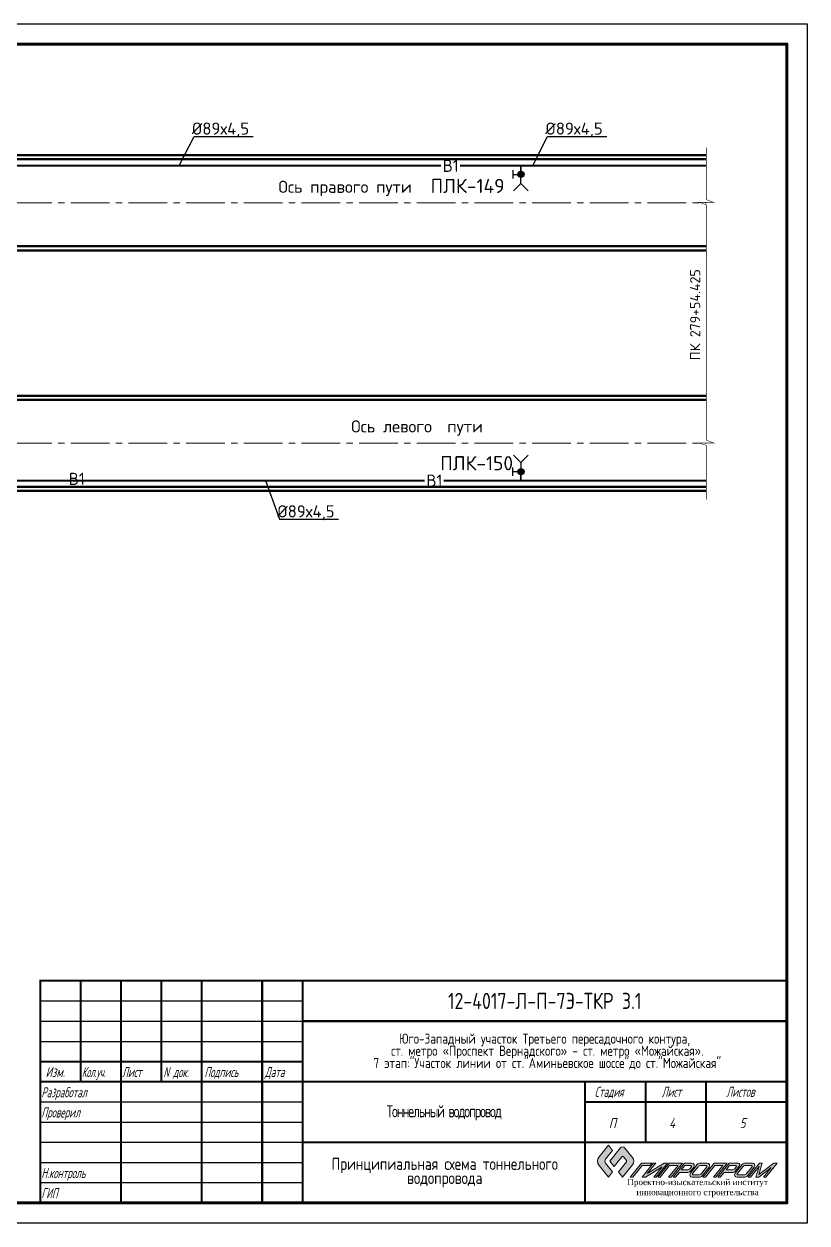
# Paper-space layout 'л2-л8' of a CAD drawing. Header units: millimetres. Extents: x 10032 to 18918, y -3051 to 627.
# Drawn here: x 11739.7 to 11933.8, y -2516.3 to -2219.3 of the extents above; entities that cross this region are included whole.
import ezdxf

# ---------------------------------------------------------------- set-up
doc = ezdxf.new("R2010")
doc.units = ezdxf.units.MM
doc.header["$LTSCALE"] = 0.5
doc.linetypes.add('CENTER2', pattern=[28.574999999999996, 19.05, -3.174999999999999, 3.174999999999999, -3.174999999999999])
for name, color, linetype, lineweight in [('!p_text', 7, 'Continuous', 0), ('1_PK500', 5, 'Continuous', 35), ('А_Дизайн', 16, 'Continuous', 20), ('А_Конструкции', 4, 'Continuous', 50), ('АР_Оси', 242, 'CENTER2', 18), ('Штриховка', 8, 'Continuous', 20)]:
    doc.layers.add(name, color=color, linetype=linetype, lineweight=lineweight)
for name, color, linetype in [('0 @ 1', 7, 'Continuous'), ('1_NADPIS', 7, 'Continuous'), ('3_Текст', 7, 'Continuous'), ('FORMAT', 7, 'Continuous'), ('ВК_надписи', 7, 'Continuous'), ('ВК_сети', 4, 'Continuous')]:
    doc.layers.add(name, color=color, linetype=linetype)
doc.styles.add('GOST 2.304', font='CS_Gost2304.shx')
doc.styles.add('ГОСТ 2.304', font='CS_Gost2304.shx')
doc.styles.add('Стандарт ММП', font='isocpeur.ttf')

# ---------------------------------------------------------------- blocks, each defined once
blk = doc.blocks.new('*U437')
at = {"layer": 'FORMAT', "color": 7, "lineweight": 25}
blk.add_lwpolyline([(0, 0), (0, 297), (1892, 297), (1892, 0), (0, 0)], dxfattribs=at)
at = {"layer": 'FORMAT', "color": 7, "lineweight": 60}
blk.add_lwpolyline([(20, 5), (20, 292.0000000000001), (1887, 292), (1887, 5), (20, 5)], dxfattribs=at)
blk = doc.blocks.new('Logo GIPROPROM')
at = {"lineweight": 0, "true_color": 0x5282a3}
h = blk.add_hatch(color=145, dxfattribs=at)
h.dxf.hatch_style = 1
edge = h.paths.add_edge_path()
edge.add_line((5.090365201511303, -5.154285269098182), (6.836868516540562, -7.337414412890212))
edge.add_line((6.836868516540562, -7.337414412890212), (5.776208344766928, -8.663239627603616))
edge.add_line((5.776208344766928, -8.663239627603616), (3.468800896000173, -5.778980316652451))
edge.add_arc((4.835321312530138, -4.685763983427023), 1.750000000006879, 141.3401917463935, 218.6598082541273, ccw=False)
edge.add_line((3.468800895992898, -3.592547650216147), (5.776208344752376, -0.70828833925043))
edge.add_line((5.776208344752376, -0.70828833925043), (6.836868516533286, -2.034113553978385))
edge.add_line((6.836868516533286, -2.034113553978385), (5.090365201511303, -4.217242697770416))
edge.add_arc((5.676016808596613, -4.685763983434299), 0.7500000000011631, 141.3401917461703, 218.6598082538297)
edge = h.paths.add_edge_path()
edge.add_line((9.311742250698444, -8.66323962759634), (8.251082078910258, -7.337414412861108))
edge.add_line((8.251082078910258, -7.337414412861108), (10.24746341295394, -4.841937745310133))
edge.add_arc((10.05224621058733, -4.685763983419747), 0.2500000000056905, 321.3401917464308, 398.6598082535692)
edge.add_line((10.24746341295394, -4.529590221529358), (9.506959453050513, -3.603960271640971))
edge.add_arc((9.311742250691168, -3.760134033531357), 0.2500000000000089, 38.65980825461094, 141.340191745389)
edge.add_line((9.116525048331825, -3.603960271640971), (7.190421907129347, -6.011589198140428))
edge.add_line((7.190421907129347, -6.011589198140428), (6.129761735348438, -4.685763983405195))
edge.add_line((6.129761735348438, -4.685763983405195), (8.726090643605858, -1.440352848097973))
edge.add_arc((9.311742250683894, -1.908874133761855), 0.7499999999954814, 38.65980825417688, 141.3401917458231, ccw=False)
edge.add_line((9.897393857761925, -1.440352848097973), (11.74408870895422, -3.748721412070151))
edge.add_arc((10.5727854947836, -4.685763983412471), 1.500000000011415, -38.65980825365608, 38.65980825426362, ccw=False)
edge.add_line((11.7440887089615, -5.622806554740236), (9.311742250698444, -8.66323962759634))
at = {"layer": 'Штриховка', "lineweight": 0, "ltscale": 100}
h = blk.add_hatch(color=256, dxfattribs=at)
h.dxf.hatch_style = 1
edge = h.paths.add_edge_path(flags=16)
edge.add_line((25.99219496659249, -6.562995665637144), (26.37204858941356, -6.088178637106541))
edge.add_arc((26.2158748275244, -5.963239627596341), 0.2000000000000025, 321.3401917461617, 450)
edge.add_line((26.2158748275244, -5.76323962759634), (24.73199979701939, -5.76323962759634))
edge.add_line((24.73199979701939, -5.76323962759634), (23.85199979702728, -6.863239627596343))
edge.add_line((23.85199979702728, -6.863239627596343), (25.36749991903587, -6.863239627596343))
edge.add_arc((25.36749991903587, -6.063239627596343), 0.7999999999999998, 270, 321.340191746161)
edge = h.paths.add_edge_path(flags=16)
edge.add_line((28.8321949666011, -7.762995665637144), (30.17204858941356, -6.088178637106544))
edge.add_arc((30.0158748275244, -5.963239627596341), 0.2000000000000013, 321.3401917461604, 449.999999999999)
edge.add_line((30.01587482752441, -5.763239627596341), (28.6164996750108, -5.763239627596341))
edge.add_arc((28.6164996750108, -6.563239627596342), 0.8000000000000016, 90, 141.3401917461607)
edge.add_line((27.99180462745419, -6.063483589555537), (26.65195100464173, -7.738300618086138))
edge.add_arc((26.80812476653088, -7.86323962759634), 0.2000000000000013, 141.3401917461605, 269.999999999999)
edge.add_line((26.80812476653088, -8.06323962759634), (28.20749991904449, -8.06323962759634))
edge.add_arc((28.20749991904449, -7.263239627596338), 0.8000000000000025, 270, 321.3401917461608)
edge = h.paths.add_edge_path(flags=16)
edge.add_line((37.09219496659247, -6.56299566563715), (37.47204858941355, -6.08817863710654))
edge.add_arc((37.3158748275244, -5.963239627596338), 0.199999999999998, 321.34019174616, 450)
edge.add_line((37.3158748275244, -5.763239627596339), (35.83199979701939, -5.763239627596341))
edge.add_line((35.83199979701939, -5.763239627596341), (34.9519997970273, -6.863239627596341))
edge.add_line((34.9519997970273, -6.863239627596341), (36.46749991903586, -6.863239627596343))
edge.add_arc((36.46749991903586, -6.063239627596342), 0.8000000000000007, 270, 321.3401917461607)
edge = h.paths.add_edge_path(flags=16)
edge.add_line((40.03219496660111, -7.762995665637145), (41.37204858941357, -6.088178637106537))
edge.add_arc((41.21587482752442, -5.963239627596336), 0.1999999999999969, 321.3401917461604, 450)
edge.add_line((41.21587482752442, -5.763239627596339), (39.71649967501082, -5.763239627596338))
edge.add_arc((39.71649967501082, -6.563239627596338), 0.7999999999999998, 90, 141.3401917461607)
edge.add_line((39.0918046274542, -6.063483589555531), (37.75195100464174, -7.738300618086139))
edge.add_arc((37.90812476653089, -7.863239627596341), 0.199999999999998, 141.34019174616, 270)
edge.add_line((37.90812476653089, -8.06323962759634), (39.4074999190445, -8.06323962759634))
edge.add_arc((39.4074999190445, -7.263239627596342), 0.7999999999999989, 270, 321.3401917461609)
h.paths.add_polyline_path([(20.41199979701508, -5.163239627596339), (19.57969295307316, -5.16323962759634), (15.42632670048826, -7.77033099827826), (17.51199979701508, -5.163239627596339), (16.91199979701508, -5.16323962759634), (14.11199979704021, -8.66323962759634), (14.94430664098213, -8.66323962759634), (19.09767289356703, -6.056148256914417), (17.0119997970402, -8.66323962759634), (17.61199979704021, -8.66323962759634)])
h.paths.add_polyline_path([(23.03199979701939, -5.76323962759634), (20.7119997970402, -8.66323962759634), (21.31199979704021, -8.66323962759634), (24.11199979701507, -5.16323962759634), (20.81199979701508, -5.163239627596339), (18.0119997970402, -8.66323962759634), (18.6119997970402, -8.66323962759634), (20.93199979701939, -5.763239627596341)])
edge = h.paths.add_edge_path()
edge.add_line((23.37199979703159, -7.463239627596341), (25.48749991904019, -7.463239627596341))
edge.add_arc((25.48749991904019, -6.66323962759634), 0.8000000000000007, 270, 321.3401917461609)
edge.add_line((26.1121949665968, -7.162995665637144), (26.9321461741976, -6.138056656126943))
edge.add_arc((26.46362488853014, -5.763239627596339), 0.5999999999999984, 321.3401917461606, 450)
edge.add_line((26.46362488853014, -5.16323962759634), (24.61199979701508, -5.16323962759634))
edge.add_line((24.61199979701508, -5.16323962759634), (21.81199979704021, -8.66323962759634))
edge.add_line((21.81199979704021, -8.66323962759634), (22.4119997970402, -8.663239627596342))
edge.add_line((22.4119997970402, -8.663239627596342), (23.37199979703159, -7.463239627596341))
edge = h.paths.add_edge_path()
edge.add_line((29.0122437589967, -8.287934675147346), (30.7321461741976, -6.138056656126943))
edge.add_arc((30.26362488853014, -5.763239627596339), 0.5999999999999984, 321.3401917461606, 450)
edge.add_line((30.26362488853014, -5.163239627596339), (28.59262464450435, -5.163239627596339))
edge.add_arc((28.59262464450435, -6.163239627596338), 0.9999999999999991, 90, 141.3401917461607)
edge.add_line((27.81175583505858, -5.538544580045333), (26.09185341985769, -7.688422599065735))
edge.add_arc((26.56037470552515, -8.063239627596339), 0.6000000000000012, 141.3401917461608, 270.0000000000003)
edge.add_line((26.56037470552516, -8.66323962759634), (28.23137494955094, -8.66323962759634))
edge.add_arc((28.23137494955094, -7.663239627596341), 0.9999999999999991, 270, 321.3401917461607)
h.paths.add_polyline_path([(34.13199979701939, -5.76323962759634), (31.81199979704021, -8.663239627596342), (32.41199979704021, -8.66323962759634), (35.21199979701507, -5.163239627596341), (32.01199979701508, -5.163239627596339), (29.21199979704021, -8.66323962759634), (29.81199979704021, -8.663239627596342), (32.13199979701939, -5.76323962759634)])
edge = h.paths.add_edge_path()
edge.add_line((34.4719997970316, -7.463239627596341), (36.58749991904018, -7.463239627596341))
edge.add_arc((36.58749991904018, -6.663239627596339), 0.8000000000000016, 270, 321.3401917461609)
edge.add_line((37.2121949665968, -7.162995665637141), (38.29209738180342, -5.813117646616742))
edge.add_arc((37.97974985802511, -5.56323962759634), 0.4000000000000005, 321.3401917461609, 450)
edge.add_line((37.97974985802511, -5.16323962759634), (35.71199979701508, -5.163239627596341))
edge.add_line((35.71199979701508, -5.163239627596341), (32.91199979704021, -8.66323962759634))
edge.add_line((32.91199979704021, -8.66323962759634), (33.5119997970402, -8.66323962759634))
edge.add_line((33.5119997970402, -8.66323962759634), (34.4719997970316, -7.463239627596341))
edge = h.paths.add_edge_path()
edge.add_line((40.21224375899671, -8.287934675147346), (41.93214617419761, -6.138056656126943))
edge.add_arc((41.46362488853015, -5.763239627596339), 0.5999999999999984, 321.3401917461606, 450)
edge.add_line((41.46362488853015, -5.16323962759634), (39.69262464450434, -5.16323962759634))
edge.add_arc((39.69262464450434, -6.163239627596338), 0.9999999999999982, 90, 141.3401917461608)
edge.add_line((38.91175583505858, -5.538544580045335), (37.19185341985769, -7.688422599065737))
edge.add_arc((37.66037470552516, -8.063239627596342), 0.6000000000000051, 141.3401917461609, 269.9999999999993)
edge.add_line((37.66037470552515, -8.66323962759634), (39.43137494955095, -8.66323962759634))
edge.add_arc((39.43137494955095, -7.663239627596342), 0.9999999999999982, 270, 321.3401917461608)
h.paths.add_polyline_path([(44.21199979704021, -8.66323962759634), (44.81199979704021, -8.66323962759634), (47.61199979701508, -5.16323962759634), (46.75196931034508, -5.163239627596339), (43.07431890457531, -7.992201478204096), (43.92300745973733, -5.16323962759634), (43.21199979701509, -5.16323962759634), (40.41199979704021, -8.66323962759634), (41.01199979704021, -8.66323962759634), (43.1543875366654, -5.985254953040825), (42.35099213431797, -8.663239627596338), (43.02203028371021, -8.66323962759634), (46.11595101835113, -6.283300600936332)])
h.paths.add_polyline_path([(14.13199979701939, -5.76323962759634), (16.13199979701938, -5.76323962759634), (16.61199979701508, -5.16323962759634), (14.01199979701508, -5.163239627596338), (11.2119997970402, -8.66323962759634), (11.8119997970402, -8.66323962759634)])
at = {"color": 145, "linetype": 'ByBlock', "lineweight": 0, "ltscale": 100, "true_color": 0x5282a3}
for points in [[(5.090365201511303, -5.154285269098182), (6.836868516540562, -7.337414412890212), (5.776208344766928, -8.663239627603616), (3.468800896000173, -5.778980316652451, -0.3507810593574748), (3.468800895992898, -3.592547650216147), (5.776208344752376, -0.70828833925043), (6.836868516533286, -2.034113553978385), (5.090365201511303, -4.217242697770416, 0.3507810593565149)], [(9.311742250698444, -8.66323962759634), (8.251082078910258, -7.337414412861108), (10.24746341295394, -4.841937745310133, 0.3507810593569243), (10.24746341295394, -4.529590221529358), (9.506959453050513, -3.603960271640971, 0.4806248474875998), (9.116525048331825, -3.603960271640971), (7.190421907129347, -6.011589198140428), (6.129761735348438, -4.685763983405195), (8.726090643605858, -1.440352848097973, -0.4806248474851281), (9.897393857761925, -1.440352848097973), (11.74408870895422, -3.748721412070153, -0.3507810593579212), (11.7440887089615, -5.622806554740236)]]:
    blk.add_lwpolyline(points, format="xyb", close=True, dxfattribs=at)
at = {"lineweight": 0, "ltscale": 100}
for points in [[(14.13199979701939, -5.76323962759634), (16.13199979701938, -5.76323962759634), (16.61199979701508, -5.16323962759634), (14.01199979701508, -5.163239627596338), (11.2119997970402, -8.66323962759634), (11.8119997970402, -8.66323962759634)], [(20.41199979701508, -5.163239627596339), (19.57969295307316, -5.16323962759634), (15.42632670048826, -7.77033099827826), (17.51199979701508, -5.163239627596339), (16.91199979701508, -5.16323962759634), (14.11199979704021, -8.66323962759634), (14.94430664098213, -8.66323962759634), (19.09767289356703, -6.056148256914417), (17.0119997970402, -8.66323962759634), (17.61199979704021, -8.66323962759634)], [(23.03199979701939, -5.76323962759634), (20.7119997970402, -8.66323962759634), (21.31199979704021, -8.66323962759634), (24.11199979701507, -5.16323962759634), (20.81199979701508, -5.163239627596339), (18.0119997970402, -8.66323962759634), (18.6119997970402, -8.66323962759634), (20.93199979701939, -5.763239627596341)], [(34.13199979701939, -5.76323962759634), (31.81199979704021, -8.663239627596342), (32.41199979704021, -8.66323962759634), (35.21199979701507, -5.163239627596341), (32.01199979701508, -5.163239627596339), (29.21199979704021, -8.66323962759634), (29.81199979704021, -8.663239627596342), (32.13199979701939, -5.76323962759634)], [(44.21199979704021, -8.66323962759634), (44.81199979704021, -8.66323962759634), (47.61199979701508, -5.16323962759634), (46.75196931034508, -5.163239627596339), (43.07431890457531, -7.992201478204096), (43.92300745973733, -5.16323962759634), (43.21199979701509, -5.16323962759634), (40.41199979704021, -8.66323962759634), (41.01199979704021, -8.66323962759634), (43.1543875366654, -5.985254953040825), (42.35099213431797, -8.663239627596338), (43.02203028371021, -8.66323962759634), (46.11595101835113, -6.283300600936332)]]:
    blk.add_lwpolyline(points, close=True, dxfattribs=at)
for points in [[(23.37199979703159, -7.463239627596341), (25.48749991904019, -7.463239627596341, 0.2278377915838202), (26.1121949665968, -7.162995665637144), (26.9321461741976, -6.138056656126943, 0.628879656342999), (26.46362488853014, -5.16323962759634), (24.61199979701508, -5.16323962759634), (21.81199979704021, -8.66323962759634), (22.4119997970402, -8.663239627596342)], [(25.99219496659249, -6.562995665637144), (26.37204858941356, -6.088178637106541, 0.6288796563429985), (26.2158748275244, -5.76323962759634), (24.73199979701939, -5.76323962759634), (23.85199979702728, -6.863239627596343), (25.36749991903587, -6.863239627596343, 0.2278377915838209)], [(29.0122437589967, -8.287934675147346), (30.7321461741976, -6.138056656126943, 0.628879656343), (30.26362488853014, -5.163239627596339), (28.59262464450435, -5.163239627596339, 0.2278377915838195), (27.81175583505858, -5.538544580045333), (26.09185341985769, -7.688422599065735, 0.628879656343), (26.56037470552516, -8.66323962759634), (28.23137494955094, -8.66323962759634, 0.2278377915838193)], [(28.8321949666011, -7.762995665637144), (30.17204858941356, -6.088178637106544, 0.628879656343), (30.01587482752441, -5.763239627596341), (28.6164996750108, -5.763239627596341, 0.2278377915838195), (27.99180462745419, -6.063483589555537), (26.65195100464173, -7.738300618086138, 0.628879656343), (26.80812476653088, -8.06323962759634), (28.20749991904449, -8.06323962759634, 0.2278377915838195)], [(34.4719997970316, -7.463239627596341), (36.58749991904018, -7.463239627596341, 0.2278377915838204), (37.2121949665968, -7.162995665637141), (38.29209738180342, -5.813117646616742, 0.6288796563429988), (37.97974985802511, -5.16323962759634), (35.71199979701508, -5.163239627596341), (32.91199979704021, -8.66323962759634), (33.5119997970402, -8.66323962759634)], [(37.09219496659247, -6.56299566563715), (37.47204858941355, -6.08817863710654, 0.6288796563429994), (37.3158748275244, -5.763239627596339), (35.83199979701939, -5.763239627596341), (34.9519997970273, -6.863239627596341), (36.46749991903586, -6.863239627596343, 0.2278377915838197)], [(40.21224375899671, -8.287934675147346), (41.93214617419761, -6.138056656126943, 0.628879656343), (41.46362488853015, -5.16323962759634), (39.69262464450434, -5.16323962759634, 0.2278377915838199), (38.91175583505858, -5.538544580045335), (37.19185341985769, -7.688422599065737, 0.6288796563429994), (37.66037470552515, -8.66323962759634), (39.43137494955095, -8.66323962759634, 0.2278377915838195)], [(40.03219496660111, -7.762995665637145), (41.37204858941357, -6.088178637106537, 0.6288796563429988), (41.21587482752442, -5.763239627596339), (39.71649967501082, -5.763239627596338, 0.2278377915838198), (39.0918046274542, -6.063483589555531), (37.75195100464174, -7.738300618086139, 0.628879656343), (37.90812476653089, -8.06323962759634), (39.4074999190445, -8.06323962759634, 0.2278377915838204)]]:
    blk.add_lwpolyline(points, format="xyb", close=True, dxfattribs=at)
at = {"insert": (27.87995485878492, -11.3546005557655), "char_height": 1.5, "width": 38.24351295916859, "attachment_point": 5, "style": 'ГОСТ 2.304'}
blk.add_mtext('{\\fTimes New Roman|b0|i0|c204|p18;Проектно-изыскательский институт инновационного строительства}', dxfattribs=at)

psp = doc.layouts.new('л2-л8')

# ---------------------------------------------------------------- hatches: boundary and pattern name
at = {"layer": 'ВК_сети', "ltscale": 0.5}
h = psp.add_hatch(color=5, dxfattribs=at)
h.paths.add_polyline_path([(11863.66576236276, -2256.51029435325, 0.4142135623730951), (11862.91576236276, -2255.76029435325), (11862.91576236276, -2256.51029435325)])
h.paths.add_polyline_path([(11863.66576236276, -2256.51029435325), (11862.91576236276, -2256.51029435325), (11862.91576236276, -2257.260294353254, 0.4142135623730951)])
h.paths.add_polyline_path([(11862.91576236274, -2256.510294353247), (11862.91576236276, -2255.76029435325, 0.584080523711592), (11862.27392388981, -2256.898293547375)])
h.paths.add_polyline_path([(11862.91576236276, -2257.260294353254), (11862.91576236276, -2256.510294353243), (11862.2739238898, -2256.898293547371, 0.262562079430787)])
h = psp.add_hatch(color=5, dxfattribs=at)
h.paths.add_polyline_path([(11863.66576236274, -2330.133531731638, -0.4142135623730951), (11862.91576236274, -2330.883531731638), (11862.91576236276, -2330.133531731638)])
h.paths.add_polyline_path([(11863.66576236274, -2330.133531731638), (11862.91576236276, -2330.133531731638), (11862.91576236276, -2329.383531731634, -0.4142135623730951)])
h.paths.add_polyline_path([(11862.91576236274, -2330.133531731642), (11862.91576236274, -2330.883531731638, -0.584080523711592), (11862.2739238898, -2329.745532537513)])
h.paths.add_polyline_path([(11862.91576236276, -2329.383531731634), (11862.91576236276, -2330.133531731645), (11862.2739238898, -2329.745532537517, -0.262562079430787)])

# ---------------------------------------------------------------- linework, layer by layer
at = {"color": 0, "lineweight": 25, "ltscale": 100}
psp.add_line((11743.75843718335, -2511.251885334058), (11928.75843718335, -2511.251885334058), dxfattribs=at)
at = {"color": 0, "const_width": 0.5000000000291039}
for points in [[(11743.75843717258, -2511.251885334058), (11743.75843717258, -2456.251885330854), (11928.75843718335, -2456.251885330854), (11928.75843718335, -2511.251885334058), (11743.75843717258, -2511.251885334058)], [(11753.75843717318, -2456.251885330854), (11753.75843717318, -2481.251885332345)], [(11763.75843717374, -2456.251885330854), (11763.75843717374, -2511.251885334058)], [(11773.75843717434, -2456.251885330854), (11773.75843717434, -2481.251885332345)], [(11783.75843717493, -2456.251885330854), (11783.75843717493, -2511.251885334058)], [(11798.75843717579, -2456.251885330854), (11798.75843717579, -2511.251885334058)], [(11808.75843717638, -2456.251885330854), (11808.75843717638, -2511.251885334058)], [(11928.75843718335, -2466.25188533145), (11808.75843717638, -2466.25188533145)], [(11743.75843717258, -2476.251885332046), (11808.75843717638, -2476.251885332046)], [(11743.75843717258, -2481.251885332345), (11808.75843717638, -2481.251885332345)], [(11928.75843718335, -2481.251885332345), (11808.75843717638, -2481.251885332345)], [(11878.75843718045, -2481.251885332345), (11878.75843718045, -2511.251885334058)], [(11893.7584371813, -2481.251885332345), (11893.7584371813, -2496.251885333201)], [(11908.7584371822, -2481.251885332345), (11908.7584371822, -2496.251885333201)], [(11928.75843718335, -2486.251885332605), (11878.75843718045, -2486.251885332605)], [(11928.75843718335, -2496.251885333201), (11808.75843717638, -2496.251885333201)]]:
    psp.add_lwpolyline(points, dxfattribs=at)
at = {"color": 0, "lineweight": 25}
for points in [[(11743.75843717258, -2461.251885331152), (11808.75843717638, -2461.251885331152)], [(11743.75843717258, -2466.25188533145), (11808.75843717638, -2466.25188533145)], [(11743.75843717258, -2471.251885331748), (11808.75843717638, -2471.251885331748)], [(11743.75843717258, -2486.251885332605), (11808.75843717638, -2486.251885332605)], [(11743.75843717258, -2491.251885332903), (11808.75843717638, -2491.251885332903)], [(11743.75843717258, -2496.251885333201), (11808.75843717638, -2496.251885333201)], [(11743.75843717258, -2501.251885333499), (11808.75843717638, -2501.251885333499)], [(11743.75843717258, -2506.251885333797), (11808.75843717638, -2506.251885333797)]]:
    psp.add_lwpolyline(points, dxfattribs=at)
at = {"layer": 'А_Дизайн', "ltscale": 0.125, "const_width": 0.12, "elevation": -1.917350636799702e-07}
for points in [[(11908.79529043886, -2289.435761400141), (11908.79529082162, -2264.034368020936), (11906.99125978749, -2263.440369866013), (11910.66341947228, -2263.437833727373), (11908.79529080746, -2262.768773192062), (11908.79529066338, -2249.896265070512)], [(11908.79529097171, -2337.043670333072), (11908.79529082162, -2323.634368022053), (11906.99125978749, -2323.04036986713), (11910.66341947228, -2323.037833728492), (11908.79529080746, -2322.36877319318), (11908.79529043886, -2289.435761400141)]]:
    psp.add_lwpolyline(points, dxfattribs=at)
at = {"layer": 'А_Конструкции'}
for p, q in [((11009.9962874731, -2251.721872403335), (11908.79529068381, -2251.721861685525)), ((11009.99628748429, -2252.721871864905), (11908.79529069501, -2252.721860817859)), ((11009.99628772603, -2274.321874538057), (11908.79529071301, -2274.321865137185)), ((11009.99628773723, -2275.321874534332), (11908.79529071301, -2275.32186513346)), ((11009.99628747309, -2311.321872429039), (11908.79529071301, -2311.321861711229)), ((11009.99628748428, -2312.321872425314), (11908.79529071301, -2312.321861707504)), ((11009.99628772604, -2333.921875098466), (11908.79529071301, -2333.92186602683)), ((11009.99628773723, -2334.921874560036), (11908.79529071301, -2334.921865159164))]:
    psp.add_line(p, q, dxfattribs=at)
at = {"layer": 'АР_Оси', "color": 7}
for p, q in [((11008.43980519697, -2263.521895598148), (11908.79529071301, -2263.521895598338)), ((11008.43980519537, -2323.121895598742), (11908.79529071301, -2323.121895598728))]:
    psp.add_line(p, q, dxfattribs=at)
at = {"layer": 'ВК_надписи'}
for p, q in [((11778.23223137319, -2254.330307694006, -1.917350636799702e-07), (11781.89197889258, -2247.132607113933, 1.045075311979622e-05)), ((11781.89197889258, -2247.132607113933, 1.045075311979622e-05), (11796.53143412039, -2247.132607113933, 1.045075311979622e-05)), ((11865.8197442632, -2254.330303045038, -1.917350636801349e-07), (11869.47949178258, -2247.132602464965, 1.045075311979605e-05)), ((11869.47949178258, -2247.132602464965, 1.045075311979605e-05), (11884.11894701039, -2247.132602464965, 1.045075311979605e-05)), ((11799.59579872445, -2332.313484063042, -1.917350636805443e-07), (11803.04807826403, -2341.94459929473, 2.668027999838753e-06)), ((11803.04807826403, -2341.94459929473, 2.668027999838753e-06), (11817.68753349183, -2341.94459929473, 2.668027999838753e-06))]:
    psp.add_line(p, q, dxfattribs=at)
at = {"layer": 'ВК_сети', "color": 5, "ltscale": 0.5}
for p, q in [((11860.88615517953, -2255.478639993463, -1.901590906097959e-07), (11860.88615517955, -2257.540474662371, -1.911776608464619e-07)), ((11860.88615517955, -2256.509557327913, -1.931629632866568e-07), (11862.91576236276, -2256.509557327917, -1.928006191820866e-07)), ((11862.85413585126, -2258.769090972192, -1.939278571357316e-07), (11862.85413585126, -2254.330342021883, -1.917350636799701e-07)), ((11862.85413585129, -2258.769090972196, -1.914332695771901e-07), (11861.02994982816, -2260.593276995339, -1.926601090604077e-07)), ((11862.85413585129, -2258.769090972196, -1.914332695771901e-07), (11864.67832187443, -2260.593276995324, -1.92008768193451e-07)), ((11862.85413585128, -2327.874735112692, -1.914332695771901e-07), (11861.02994982816, -2326.050549089549, -1.926601090604077e-07)), ((11862.85413585128, -2327.874735112692, -1.914332695771901e-07), (11864.67832187443, -2326.050549089564, -1.92008768193451e-07)), ((11862.85413585126, -2327.874735112696, -1.939278571357316e-07), (11862.85413585125, -2332.313484063005, -1.917350636799701e-07)), ((11860.88615517953, -2331.165186091425, -1.901590906097959e-07), (11860.88615517955, -2329.103351422517, -1.911776608464619e-07)), ((11860.88615517955, -2330.134268756975, -1.931629632866568e-07), (11862.91576236276, -2330.134268756971, -1.928006191820866e-07))]:
    psp.add_line(p, q, dxfattribs=at)
at = {"layer": 'ВК_сети', "color": 1, "lineweight": 30, "ltscale": 0.5, "extrusion": (-3.272689874032791e-07, 1.142299465879524e-06, 0.999999999999294)}
psp.add_line((11862.85413585126, -2254.330342021883, -1.917350636800108e-07), (11862.85413585134, -2257.285245922426, -1.931948204734808e-07), dxfattribs=at)
at = {"layer": 'ВК_сети', "color": 1, "lineweight": 30, "ltscale": 0.5, "extrusion": (-3.27268987403347e-07, -1.142299465879504e-06, 0.999999999999294)}
psp.add_line((11862.85413585125, -2332.313484063005, -1.917350636800108e-07), (11862.85413585134, -2329.358580162462, -1.931948204734808e-07), dxfattribs=at)
at = {"layer": 'ВК_сети', "color": 2, "lineweight": 40, "ltscale": 0.5, "elevation": -1.917350636799702e-07}
for points in [[(11673.83340857158, -2254.330307694006), (11843.01042490075, -2254.330307694006)], [(11847.81065452636, -2254.330307694006), (11908.79529071301, -2254.330307694006)], [(11712.85413585125, -2332.313484063005), (11838.97415021892, -2332.31348406306)], [(11843.77437984453, -2332.313484063062), (11908.79529091876, -2332.31348406309)]]:
    psp.add_lwpolyline(points, dxfattribs=at)
at = {"layer": 'ВК_сети', "color": 5, "ltscale": 0.5}
for centre in [(11862.91576236276, -2256.51029435325, -1.903063957226124e-07), (11862.91576236276, -2330.133531731638, -1.903063957226124e-07)]:
    psp.add_circle(centre, 0.75, dxfattribs=at)

# ---------------------------------------------------------------- block references
psp.add_blockref('Logo GIPROPROM', (11878.75843718335, -2496.251885334058))
at = {"layer": '0 @ 1', "ltscale": 0.5}
psp.add_blockref('*U437', (10041.75843718335, -2516.251885334058), dxfattribs=at)

# ---------------------------------------------------------------- texts
at = {"layer": '!p_text', "insert": (11868.75845475924, -2461.252096279123), "char_height": 4, "width": 119.9999824277807, "attachment_point": 5, "rotation": 0.00010072025174575007, "line_spacing_factor": 0.7228915662650603, "style": 'GOST 2.304'}
psp.add_mtext('12-4017-Л-П-7Э-ТКР 3.1   ', dxfattribs=at)
at = {"style": 'GOST 2.304', "oblique": 15}
for s, width, p in [('Изм.', 0.9, (11745.08808784287, -2480.115488634473)), ('Кол.уч.', 0.7, (11754.08992569622, -2480.115488634473)), ('Лист', 0.8, (11764.02495673772, -2480.115488634473)), ('N док.', 0.8, (11774.27156493913, -2480.115488634473)), ('Подпись', 0.8, (11784.4424705239, -2480.115488634473)), ('Дата', 0.8, (11799.4110254826, -2480.115488634473)), ('Разработал', 0.8, (11744.03373910797, -2485.115488634771)), ('Стадия', 0.8, (11881.14225069035, -2485.001885332493)), ('Лист', 0.8, (11897.73600069125, -2485.001885332493)), ('Листов', 0.8, (11913.74850069222, -2485.001885332493)), ('Проверил', 0.8, (11744.03373910797, -2490.115488635069)), ('Н.контроль', 0.8, (11744.03373910797, -2505.115488635926)), ('ГИП', 0.8, (11744.03373910797, -2510.115488636224))]:
    psp.add_text(s, height=2.5, dxfattribs=dict(at, width=width)).set_placement(p)
for s, p in [('П', (11884.65651339223, -2492.729077046974)), ('4', (11899.55651339368, -2492.751885332903)), ('5', (11917.05651339413, -2492.751885332903))]:
    psp.add_text(s, height=2.5, dxfattribs=at).set_placement(p)
at = {"attachment_point": 5, "style": 'GOST 2.304'}
for s, insert, char_height, width, line_spacing_factor in [('Юго-Западный участок Третьего пересадочного контура, \\P ст. метро «Проспект Вернадского» - ст. метро «Можайская».\\P 7 этап:"Участок линии от ст."Аминьевское шоссе"до ст."Можайская"', (11868.75843717987, -2473.793820941063), 2.5, 120.0000000069663, 0.7228915662650602), ('{\\W0.9;\\T0.85;Тоннельный водопровод }', (11843.75843717841, -2488.980442764442), 3, 70.00000000406055, 0.7), ('Принципиальная схема тоннельного водопровода{\\H1.5x; }', (11844.00843718045, -2503.75188533363), 3, 70.00000000406055, 0.7)]:
    psp.add_mtext(s, dxfattribs=dict(at, insert=insert, char_height=char_height, width=width, line_spacing_factor=line_spacing_factor))
at = {"layer": '1_NADPIS', "linetype": 'Continuous', "style": 'Стандарт ММП'}
for s, p in [('ПЛК-149', (11840.49419598068, -2261.114181183259, 4.20855252214895e-06)), ('ПЛК-150', (11842.86597790031, -2329.793359140408, -1.917350636799701e-07))]:
    psp.add_text(s, height=3.5, rotation=359.9999999998958, dxfattribs=at).set_placement(p)
at = {"layer": '1_NADPIS', "linetype": 'Continuous', "lineweight": 30, "style": 'Стандарт ММП'}
psp.add_text('ПК 279+54.425', height=2.5, rotation=90.00000000001901, dxfattribs=at).set_placement((11907.28868164551, -2302.551472244351, -1.02972190222851e-06))
at = {"layer": '1_PK500', "style": 'Стандарт ММП'}
for p in [(11843.47583386912, -2255.893300267989), (11750.83437263733, -2333.439837922887), (11839.43955918729, -2333.876476637045)]:
    psp.add_text('В1', height=3, rotation=0.5604263255431211, dxfattribs=at).set_placement(p)
at = {"layer": '3_Текст', "color": 255, "style": 'Стандарт ММП'}
for s, p in [('Ось правого пути', (11802.77949510933, -2261.082855039906)), ('Ось левого  пути', (11820.80185352873, -2320.432794472173, -0.0004464311939570975))]:
    psp.add_text(s, height=3, dxfattribs=at).set_placement(p)
at = {"layer": 'ВК_надписи', "lineweight": 30, "ltscale": 0.5, "style": 'Стандарт ММП'}
for p in [(11781.33109166016, -2246.661414511676, 1.045075311979622e-05), (11868.91860455016, -2246.661409862708, 1.045075311979605e-05), (11802.4871910316, -2341.473406692473, 2.668027999838753e-06)]:
    psp.add_text('%%C89х4,5', height=3, dxfattribs=at).set_placement(p)

doc.saveas('drawing.dxf')
